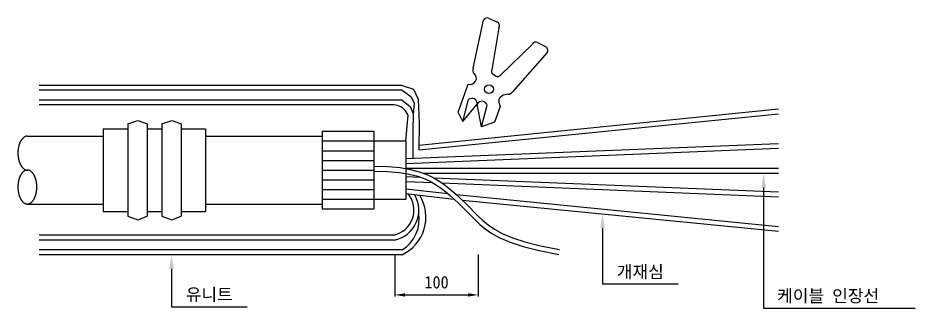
# Model space of a CAD drawing. Extents: x -1854 to 10935, y -8517 to 1904.
# Drawn here: x 8 to 1087, y -8517 to -8168 of the extents above; entities that cross this region are included whole.
import ezdxf

# ---------------------------------------------------------------- set-up
doc = ezdxf.new("R2010")
doc.units = 0
doc.header["$LTSCALE"] = 10
doc.linetypes.add('CENTER', pattern=[2, 1.25, -0.25, 0.25, -0.25])
for name, color, linetype in [('TN-CABL', 4, 'Continuous'), ('TN-CUTL', 1, 'CENTER'), ('TN-DIMS', 1, 'Continuous'), ('TN-LEAL', 1, 'Continuous'), ('TN-LEAT', 3, 'Continuous')]:
    doc.layers.add(name, color=color, linetype=linetype)
doc.styles.add('D', font='GulimChe.ttf')
doc.dimstyles.new('D', dxfattribs={"dimtxt": 2.5, "dimasz": 2.5, "dimexe": 1.25, "dimexo": 2, "dimgap": 1, "dimtad": 1, "dimdec": 0, "dimtxsty": 'D', "dimcen": 2.5, "dimclrd": 1, "dimclre": 1, "dimclrt": 7, "dimadec": 0, "dimazin": 0, "dimtfac": 1, "dimtdec": 0, "dimtmove": 0, "dimatfit": 3, "dimfxl": 0, "dimarcsym": 0})

# ---------------------------------------------------------------- blocks, each defined once
blk = doc.blocks.new('*D3')
at = {"layer": 'DEFPOINTS', "color": 0}
for p in [(461.7, -8450.4), (561.7, -8450.4), (561.7, -8501)]:
    blk.add_point(p, dxfattribs=at)
at = {"layer": 'TN-DIMS', "color": 1, "lineweight": -2}
for p, q in [((461.7, -8452.2), (461.7, -8502.8)), ((561.7, -8452.2), (561.7, -8502.8)), ((473.7, -8501), (549.7, -8501))]:
    blk.add_line(p, q, dxfattribs=at)
at = {"layer": 'TN-DIMS', "color": 1}
for points in [[(473.7, -8499), (473.7, -8503), (461.7, -8501)], [(549.7, -8499), (549.7, -8503), (561.7, -8501)]]:
    blk.add_solid(points, dxfattribs=at)
at = {"layer": 'TN-DIMS', "color": 3, "insert": (511.7, -8485.8), "char_height": 15, "attachment_point": 5, "style": 'D'}
blk.add_mtext('100', dxfattribs=at)

msp = doc.modelspace()

# ---------------------------------------------------------------- linework, layer by layer
at = {"layer": 'TN-CABL'}
for p, q in [((555.7, -8228.4), (568.2, -8170.5)), ((575, -8168.4), (584.4, -8172.4)), ((586.7, -8179.7), (578.2, -8230.2)), ((588.6, -8236.5), (626.6, -8199.6)), ((633, -8197.2), (642.7, -8202.3)), ((644.9, -8209.4), (603, -8256.7)), ((579.4, -8235.1), (583.3, -8237.8)), ((470.2, -8249.1), (33.5, -8249.1)), ((470.2, -8254.9), (33.5, -8254.9)), ((470.2, -8249.1), (484, -8253.5)), ((470.2, -8254.9), (480.7, -8262.5)), ((484, -8253.5), (489.7, -8265.4)), ((537.5, -8281), (549.9, -8247.4)), ((470.2, -8266.6), (33.5, -8266.6)), ((470.2, -8266.6), (480.1, -8274.2)), ((480.7, -8262.5), (484.6, -8270.1)), ((489.7, -8265.4), (490.7, -8294.4)), ((543.2, -8292.3), (550.1, -8266.1)), ((591.8, -8260.9), (588.6, -8263.2)), ((597.9, -8259.5), (591.8, -8260.9)), ((460.3, -8272.5), (33.5, -8272.5)), ((480.1, -8274.2), (483.7, -8282.6)), ((484.6, -8270.1), (483.7, -8283.5)), ((490.4, -8320.7), (923.2, -8277.3)), ((543.2, -8292.3), (560.7, -8271.5)), ((565.9, -8299), (560.7, -8271.5)), ((565.9, -8299), (572.5, -8272.8)), ((588.4, -8274.4), (581.5, -8293.4)), ((586.7, -8269), (588.4, -8274.4)), ((474.6, -8315.8), (477.5, -8284.6)), ((477.5, -8284.6), (475.3, -8280.9)), ((483.7, -8282.6), (483.1, -8304.8)), ((490.4, -8326.6), (923.2, -8283.2)), ((543.2, -8292.3), (537.5, -8281)), ((140.2, -8295.3), (152.4, -8291.2)), ((140.2, -8295.3), (140.2, -8406.3)), ((152.4, -8291.2), (163.6, -8295.3)), ((163.6, -8295.3), (163.6, -8406.3)), ((181.1, -8295.3), (193.3, -8291.2)), ((181.1, -8295.3), (181.1, -8406.3)), ((193.3, -8291.2), (204.5, -8295.3)), ((204.5, -8295.3), (204.5, -8406.3)), ((490.7, -8294.4), (490.4, -8326.6)), ((581.5, -8293.4), (565.9, -8299)), ((19.4, -8310), (110.7, -8310)), ((110.7, -8301.2), (110.7, -8400.5)), ((110.7, -8301.2), (139.9, -8301.2)), ((163.6, -8301.2), (181.1, -8301.2)), ((204.5, -8301.2), (233.7, -8301.2)), ((233.7, -8301.2), (233.7, -8400.5)), ((233.7, -8310), (374.1, -8310)), ((374.1, -8304.1), (374.1, -8397.6)), ((374.1, -8304.1), (436.2, -8304.1)), ((436.2, -8304.1), (436.2, -8397.6)), ((483.1, -8304.8), (483.1, -8336.8)), ((374.1, -8315.8), (436.2, -8315.8)), ((436.2, -8315.8), (474.6, -8315.8)), ((474.6, -8315.8), (474.6, -8385.9)), ((474.6, -8337.1), (923.2, -8318.8)), ((374.1, -8327.5), (436.2, -8327.5)), ((474.8, -8343), (923.2, -8324.6)), ((374.1, -8339.2), (436.2, -8339.2)), ((374.1, -8350.8), (436.2, -8350.8)), ((474.6, -8348.7), (923.2, -8348.7)), ((374.1, -8362.5), (436.2, -8362.5)), ((474.6, -8364.6), (506.6, -8365.9)), ((474.8, -8358.7), (492.2, -8359.4)), ((495.9, -8354.6), (923.2, -8354.6)), ((508.3, -8360.1), (923.2, -8377)), ((374.1, -8374.2), (436.2, -8374.2)), ((474.6, -8373.3), (525.3, -8379.1)), ((518.2, -8366.3), (923.2, -8382.9)), ((374.1, -8385.9), (436.2, -8385.9)), ((436.2, -8385.9), (474.6, -8385.9)), ((474.6, -8379.2), (533, -8385.8)), ((535.5, -8380.3), (923.2, -8418.5)), ((19.4, -8391.7), (110.7, -8391.7)), ((233.7, -8391.7), (374.1, -8391.7)), ((543, -8387), (923.2, -8424.4)), ((110.7, -8400.5), (139.9, -8400.5)), ((140.2, -8406.3), (152.4, -8410.5)), ((152.4, -8410.5), (163.6, -8406.3)), ((163.6, -8400.5), (181.1, -8400.5)), ((181.1, -8406.3), (193.3, -8410.5)), ((193.3, -8410.5), (204.5, -8406.3)), ((204.5, -8400.5), (233.7, -8400.5)), ((374.1, -8397.6), (436.2, -8397.6)), ((460.3, -8429.2), (33.5, -8429.2)), ((460.9, -8435.1), (33.5, -8435.1)), ((470.2, -8446.7), (33.5, -8446.7)), ((470.2, -8452.6), (33.5, -8452.6))]:
    msp.add_line(p, q, dxfattribs=at)
for points in [[(436.2, -8346.2), (453.2, -8346.6), (467.8, -8347.9), (480.2, -8350), (490.8, -8352.8), (499.9, -8356), (507.7, -8359.8), (514.5, -8363.8), (520.7, -8368), (526.4, -8372.4), (531.7, -8376.9), (536.9, -8381.5), (541.9, -8386.2), (546.8, -8391), (551.7, -8396), (556.7, -8401), (561.8, -8406.1), (567.3, -8411.4), (573.6, -8416.7), (581.3, -8422), (590.8, -8427.2), (602.9, -8432.4), (618, -8437.3), (636.8, -8442), (659.7, -8446.5)], [(436.2, -8352), (452.7, -8352.4), (466.8, -8353.7), (478.8, -8355.7), (489, -8358.3), (497.7, -8361.4), (505.1, -8364.9), (511.6, -8368.8), (517.5, -8372.9), (523, -8377.2), (528.2, -8381.5), (533.2, -8386.1), (538.1, -8390.7), (543, -8395.5), (547.9, -8400.4), (552.9, -8405.5), (558.1, -8410.7), (563.8, -8416.1), (570.2, -8421.5), (578.1, -8427), (588, -8432.4), (600.4, -8437.7), (616, -8442.8), (635.2, -8447.7), (658.7, -8452.3)]]:
    msp.add_lwpolyline(points, dxfattribs=at)
msp.add_circle((574.8, -8253.6), 5.26, dxfattribs=at)
for centre, radius, start, end in [((572.7, -8173.1), 5.26, 64.4209, 149.8728), ((582.1, -8177.1), 5.26, 330.0239, 64.4209), ((631.2, -8202.1), 5.26, 62.3069, 150.7072), ((640.3, -8206.9), 5.26, 332.2939, 62.3069), ((552.3, -8240.4), 7.37, 251.1672, 50.2143), ((560.4, -8230.7), 5.26, 154.4543, 230.2143), ((581.4, -8232.1), 3.68, 150.0239, 235.9406), ((585.4, -8234.7), 3.68, 235.9406, 330.7072), ((598.3, -8254.2), 5.26, 265.5559, 332.2939), ((554.3, -8271), 6.41, 354.8297, 130.6548), ((591.7, -8267.5), 5.26, 125.7096, 197.4353), ((460.3, -8290), 17.5, 31.2253, 90), ((566.3, -8274.5), 6.41, 16.0943, 151.9194), ((453.6, -8399), 30.9, 282.4687, 38.9136), ((453.6, -8399), 36.8, 281.4326, 30.3095), ((449.3, -8407.5), 49.7, 294.8691, 31.979), ((448.3, -8410.3), 42.5, 300.9596, 9.7556)]:
    msp.add_arc(centre, radius, start, end, dxfattribs=at)
at = {"layer": 'TN-CUTL'}
msp.add_lwpolyline([(19.4, -8310, 0.161608), (15.5, -8311.3, 0.106147), (11.4, -8315.9, 0.070321), (9, -8322.2, 0.05658), (8, -8330.4, 0.05658), (9, -8338.6, 0.070321), (11.4, -8344.8, 0.106147), (15.5, -8349.5, 0.161608), (19.4, -8350.8, 0.161608)], format="xyb", dxfattribs=at)
msp.add_lwpolyline([(19.4, -8350.8, 0.161608), (15.5, -8352.1, 0.106147), (11.4, -8356.8, 0.070321), (9, -8363.1, 0.05658), (8, -8371.3, 0.05658), (9, -8379.5, 0.070321), (11.4, -8385.7, 0.106147), (15.5, -8390.4, 0.161608), (19.4, -8391.7, 0.161608), (23.3, -8390.4, 0.106147), (27.4, -8385.7, 0.070321), (29.8, -8379.5, 0.05658), (30.8, -8371.3, 0.05658), (29.8, -8363.1, 0.070321), (27.4, -8356.8, 0.106147), (23.3, -8352.1, 0.161608)], format="xyb", close=True, dxfattribs=at)
at = {"layer": 'TN-LEAL'}
for p, q in [((905.2, -8371.8), (905.2, -8516.8)), ((711.4, -8420.7), (711.4, -8487.8)), ((192.9, -8469.8), (192.9, -8515.2)), ((711.4, -8487.8), (802.5, -8487.8)), ((192.9, -8515.2), (284, -8515.2)), ((905.2, -8516.8), (1087.4, -8516.8))]:
    msp.add_line(p, q, dxfattribs=at)
for points in [[(902.3, -8371.8), (908.1, -8371.8), (905.2, -8354.6)], [(708.6, -8420.7), (714.3, -8420.7), (711.4, -8403.6)], [(190, -8469.8), (195.7, -8469.8), (192.9, -8452.6)]]:
    msp.add_solid(points, dxfattribs=at)

# ---------------------------------------------------------------- texts
at = {"layer": 'TN-LEAT', "style": 'D'}
for s, p in [('개재심', (728.6, -8480.6)), ('유니트', (210, -8508)), ('케이블 인장선', (921.5, -8509.6))]:
    msp.add_text(s, height=15, dxfattribs=at).set_placement(p)

# ---------------------------------------------------------------- dimensions: what is measured, and where the dimension line sits
at = {"layer": 'TN-DIMS'}
dim = msp.add_linear_dim(base=(561.7, -8501), p1=(461.7, -8450.4), p2=(561.7, -8450.4), angle=180, dimstyle='D', override={"dimscale": 6, "dimasz": 2, "dimexe": 0.3, "dimexo": 0.3, "dimgap": 1.25, "dimlunit": 6, "dimcen": 1, "dimclrt": 3, "dimtix": 1, "dimtmove": 2}, dxfattribs=at)
dim.commit()
dim.dimension.update_dxf_attribs({"geometry": '*D3', "text_midpoint": (511.7, -8485.8)})

doc.saveas('drawing.dxf')
